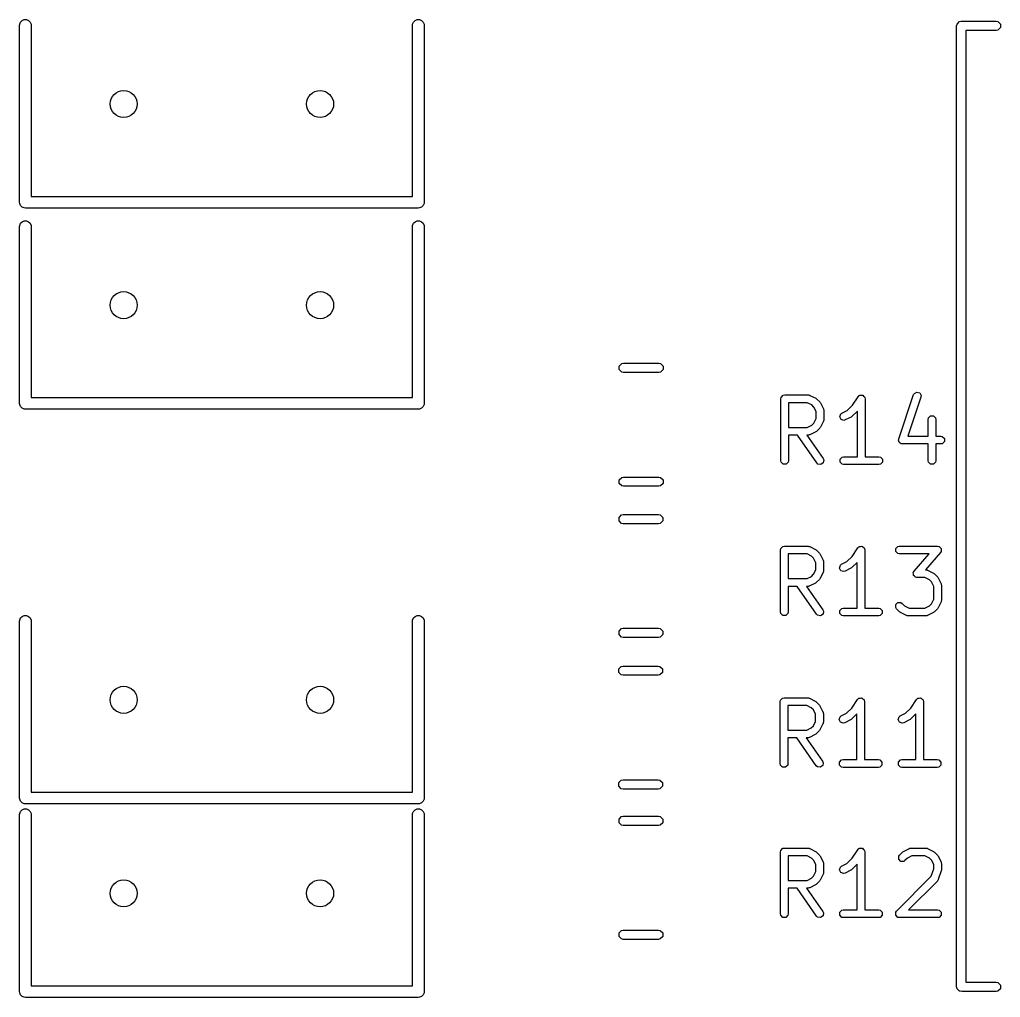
# Model space of a CAD drawing. Header units: inches. Extents: x -1.62 to 1.64, y 0 to 4.72.
# Drawn here: x -0.2543 to 0.2449, y 3.4904 to 3.9878 of the extents above; entities that cross this region are included whole.
import ezdxf

# ---------------------------------------------------------------- set-up
doc = ezdxf.new("R2010")
doc.units = ezdxf.units.IN
doc.header["$MEASUREMENT"] = 0
doc.layers.add('BLACK', color=250, linetype='CONTINUOUS')

msp = doc.modelspace()

# ---------------------------------------------------------------- linework, layer by layer
at = {"layer": 'BLACK', "linetype": 'CONTINUOUS'}
for p, q in [((-0.2543, 3.98488), (-0.25424, 3.98546)), ((-0.2543, 3.89488), (-0.2543, 3.98488)), ((-0.25424, 3.98546), (-0.2538, 3.98652)), ((-0.2538, 3.98652), (-0.25299, 3.98734)), ((-0.25299, 3.98734), (-0.25192, 3.98778)), ((-0.25192, 3.98778), (-0.25077, 3.98778)), ((-0.25077, 3.98778), (-0.2497, 3.98734)), ((-0.2497, 3.98734), (-0.24889, 3.98652)), ((-0.24889, 3.98652), (-0.24845, 3.98546)), ((-0.24845, 3.98546), (-0.24839, 3.98488)), ((-0.24839, 3.98488), (-0.24839, 3.89783)), ((-0.0543, 3.98488), (-0.05424, 3.98546)), ((-0.0543, 3.89783), (-0.0543, 3.98488)), ((-0.05424, 3.98546), (-0.0538, 3.98652)), ((-0.0538, 3.98652), (-0.05299, 3.98734)), ((-0.05299, 3.98734), (-0.05192, 3.98778)), ((-0.05192, 3.98778), (-0.05077, 3.98778)), ((-0.05077, 3.98778), (-0.0497, 3.98734)), ((-0.0497, 3.98734), (-0.04889, 3.98652)), ((-0.04889, 3.98652), (-0.04845, 3.98546)), ((-0.04845, 3.98546), (-0.04839, 3.98488)), ((-0.04839, 3.98488), (-0.04839, 3.89488)), ((0.22267, 3.98465), (0.22285, 3.98555)), ((0.22267, 3.49567), (0.22267, 3.98465)), ((0.22285, 3.98555), (0.22413, 3.98683)), ((0.22413, 3.98683), (0.22503, 3.98701)), ((0.22503, 3.98701), (0.24275, 3.98701)), ((0.24275, 3.98701), (0.24365, 3.98683)), ((0.24365, 3.98683), (0.24493, 3.98555)), ((0.24493, 3.98555), (0.24493, 3.98374)), ((0.24275, 3.98228), (0.22739, 3.98228)), ((0.22739, 3.98228), (0.22739, 3.49803)), ((0.24365, 3.98246), (0.24275, 3.98228)), ((0.24493, 3.98374), (0.24365, 3.98246)), ((-0.25424, 3.89431), (-0.2543, 3.89488)), ((-0.2538, 3.89324), (-0.25424, 3.89431)), ((-0.24839, 3.89783), (-0.0543, 3.89783)), ((-0.04845, 3.89431), (-0.04889, 3.89324)), ((-0.04839, 3.89488), (-0.04845, 3.89431)), ((-0.25299, 3.89243), (-0.2538, 3.89324)), ((-0.25192, 3.89199), (-0.25299, 3.89243)), ((-0.25135, 3.89193), (-0.25192, 3.89199)), ((-0.05135, 3.89193), (-0.25135, 3.89193)), ((-0.05077, 3.89199), (-0.05135, 3.89193)), ((-0.0497, 3.89243), (-0.05077, 3.89199)), ((-0.04889, 3.89324), (-0.0497, 3.89243)), ((-0.25424, 3.8831), (-0.2538, 3.88416)), ((-0.2538, 3.88416), (-0.25299, 3.88497)), ((-0.25299, 3.88497), (-0.25192, 3.88542)), ((-0.25192, 3.88542), (-0.25077, 3.88542)), ((-0.25077, 3.88542), (-0.2497, 3.88497)), ((-0.2497, 3.88497), (-0.24889, 3.88416)), ((-0.24889, 3.88416), (-0.24845, 3.8831)), ((-0.05424, 3.8831), (-0.0538, 3.88416)), ((-0.0538, 3.88416), (-0.05299, 3.88497)), ((-0.05299, 3.88497), (-0.05192, 3.88542)), ((-0.05192, 3.88542), (-0.05077, 3.88542)), ((-0.05077, 3.88542), (-0.0497, 3.88497)), ((-0.0497, 3.88497), (-0.04889, 3.88416)), ((-0.04889, 3.88416), (-0.04845, 3.8831)), ((-0.2543, 3.88252), (-0.25424, 3.8831)), ((-0.2543, 3.79252), (-0.2543, 3.88252)), ((-0.24845, 3.8831), (-0.24839, 3.88252)), ((-0.24839, 3.88252), (-0.24839, 3.79547)), ((-0.0543, 3.88252), (-0.05424, 3.8831)), ((-0.0543, 3.79547), (-0.0543, 3.88252)), ((-0.04845, 3.8831), (-0.04839, 3.88252)), ((-0.04839, 3.88252), (-0.04839, 3.79252)), ((0.05096, 3.81151), (0.05224, 3.81278)), ((0.05096, 3.8097), (0.05096, 3.81151)), ((0.05224, 3.80842), (0.05096, 3.8097)), ((0.05224, 3.81278), (0.05315, 3.81296)), ((0.05315, 3.81296), (0.07102, 3.81296)), ((0.07102, 3.81296), (0.07193, 3.81278)), ((0.07193, 3.81278), (0.07321, 3.81151)), ((0.07321, 3.8097), (0.07193, 3.80842)), ((0.07321, 3.81151), (0.07321, 3.8097)), ((0.05315, 3.80824), (0.05224, 3.80842)), ((0.07102, 3.80824), (0.05315, 3.80824)), ((0.07193, 3.80842), (0.07102, 3.80824)), ((-0.24839, 3.79547), (-0.0543, 3.79547)), ((0.13316, 3.79486), (0.13331, 3.79561)), ((0.13316, 3.76336), (0.13316, 3.79486)), ((0.13331, 3.79561), (0.13437, 3.79668)), ((0.13437, 3.79668), (0.13513, 3.79683)), ((0.13513, 3.79683), (0.14712, 3.79683)), ((0.14712, 3.79683), (0.14722, 3.79681)), ((0.14722, 3.79681), (0.14726, 3.79682)), ((0.14726, 3.79682), (0.14757, 3.79674)), ((0.14757, 3.79674), (0.14788, 3.79668)), ((0.14788, 3.79668), (0.14791, 3.79665)), ((0.14791, 3.79665), (0.148, 3.79662)), ((0.148, 3.79662), (0.151, 3.79512)), ((0.151, 3.79512), (0.15125, 3.79493)), ((0.15125, 3.79493), (0.15152, 3.79475)), ((0.15152, 3.79475), (0.15302, 3.79325)), ((0.16959, 3.79161), (0.17248, 3.79595)), ((0.17248, 3.79595), (0.17303, 3.79649)), ((0.17303, 3.79649), (0.17322, 3.79653)), ((0.17322, 3.79653), (0.17337, 3.79668)), ((0.17337, 3.79668), (0.17394, 3.79668)), ((0.17394, 3.79668), (0.1745, 3.79679)), ((0.1745, 3.79679), (0.17467, 3.79668)), ((0.17467, 3.79668), (0.17487, 3.79668)), ((0.17487, 3.79668), (0.17528, 3.79627)), ((0.17528, 3.79627), (0.17576, 3.79595)), ((0.17576, 3.79595), (0.1758, 3.79576)), ((0.1758, 3.79576), (0.17594, 3.79561)), ((0.17594, 3.79561), (0.17609, 3.79486)), ((0.17609, 3.79486), (0.17609, 3.76533)), ((0.19325, 3.77448), (0.20075, 3.79698)), ((0.20449, 3.79574), (0.19785, 3.77583)), ((0.20075, 3.79698), (0.20113, 3.79765)), ((0.20113, 3.79765), (0.20248, 3.79832)), ((0.20248, 3.79832), (0.20391, 3.79785)), ((0.20391, 3.79785), (0.20458, 3.7965)), ((0.20458, 3.7965), (0.20449, 3.79574)), ((-0.25424, 3.79194), (-0.2543, 3.79252)), ((-0.2538, 3.79088), (-0.25424, 3.79194)), ((-0.25299, 3.79006), (-0.2538, 3.79088)), ((-0.25192, 3.78962), (-0.25299, 3.79006)), ((-0.25135, 3.78957), (-0.25192, 3.78962)), ((-0.05135, 3.78957), (-0.25135, 3.78957)), ((-0.05077, 3.78962), (-0.05135, 3.78957)), ((-0.0497, 3.79006), (-0.05077, 3.78962)), ((-0.04889, 3.79088), (-0.0497, 3.79006)), ((-0.04845, 3.79194), (-0.04889, 3.79088)), ((-0.04839, 3.79252), (-0.04845, 3.79194)), ((0.14666, 3.79289), (0.13709, 3.79289)), ((0.13709, 3.79289), (0.13709, 3.78033)), ((0.14896, 3.79174), (0.14666, 3.79289)), ((0.15001, 3.79069), (0.14896, 3.79174)), ((0.15116, 3.78839), (0.15001, 3.79069)), ((0.15302, 3.79325), (0.15319, 3.79299)), ((0.15319, 3.79299), (0.15338, 3.79274)), ((0.15338, 3.79274), (0.15488, 3.78974)), ((0.15488, 3.78974), (0.15491, 3.78964)), ((0.15491, 3.78964), (0.15494, 3.78961)), ((0.15494, 3.78961), (0.155, 3.7893)), ((0.155, 3.7893), (0.15509, 3.789)), ((0.16696, 3.78898), (0.16959, 3.79161)), ((0.15001, 3.78253), (0.15116, 3.78482)), ((0.15116, 3.78482), (0.15116, 3.78839)), ((0.15509, 3.78422), (0.155, 3.78392)), ((0.15509, 3.789), (0.15507, 3.78896)), ((0.15507, 3.78896), (0.15509, 3.78886)), ((0.15509, 3.78436), (0.15507, 3.78426)), ((0.15507, 3.78426), (0.15509, 3.78422)), ((0.15509, 3.78886), (0.15509, 3.78436)), ((0.16316, 3.78572), (0.16364, 3.78715)), ((0.16383, 3.78437), (0.16316, 3.78572)), ((0.16364, 3.78715), (0.16424, 3.78762)), ((0.16526, 3.7839), (0.16383, 3.78437)), ((0.16424, 3.78762), (0.16696, 3.78898)), ((0.169, 3.7856), (0.166, 3.7841)), ((0.16925, 3.78579), (0.169, 3.7856)), ((0.16951, 3.78597), (0.16925, 3.78579)), ((0.17215, 3.78861), (0.16951, 3.78597)), ((0.17215, 3.76533), (0.17215, 3.78861)), ((0.20815, 3.78436), (0.2083, 3.78511)), ((0.20815, 3.77583), (0.20815, 3.78436)), ((0.2083, 3.78511), (0.20936, 3.78618)), ((0.20936, 3.78618), (0.21087, 3.78618)), ((0.21087, 3.78618), (0.21194, 3.78511)), ((0.21194, 3.78511), (0.21209, 3.78436)), ((0.21209, 3.78436), (0.21209, 3.77583)), ((0.13709, 3.78033), (0.14666, 3.78033)), ((0.14666, 3.78033), (0.14896, 3.78148)), ((0.14896, 3.78148), (0.15001, 3.78253)), ((0.15302, 3.77997), (0.15152, 3.77847)), ((0.15319, 3.78023), (0.15302, 3.77997)), ((0.15338, 3.78048), (0.15319, 3.78023)), ((0.15488, 3.78348), (0.15338, 3.78048)), ((0.15491, 3.78357), (0.15488, 3.78348)), ((0.15494, 3.78361), (0.15491, 3.78357)), ((0.155, 3.78392), (0.15494, 3.78361)), ((0.166, 3.7841), (0.16526, 3.7839)), ((0.1416, 3.77639), (0.13709, 3.77639)), ((0.13709, 3.77639), (0.13709, 3.76336)), ((0.15151, 3.76223), (0.1416, 3.77639)), ((0.14712, 3.77639), (0.14641, 3.77639)), ((0.14641, 3.77639), (0.15474, 3.76449)), ((0.14722, 3.77641), (0.14712, 3.77639)), ((0.14726, 3.7764), (0.14722, 3.77641)), ((0.14757, 3.77648), (0.14726, 3.7764)), ((0.14788, 3.77654), (0.14757, 3.77648)), ((0.14791, 3.77657), (0.14788, 3.77654)), ((0.148, 3.7766), (0.14791, 3.77657)), ((0.151, 3.7781), (0.148, 3.7766)), ((0.15125, 3.77829), (0.151, 3.7781)), ((0.15152, 3.77847), (0.15125, 3.77829)), ((0.19315, 3.77372), (0.19325, 3.77448)), ((0.19785, 3.77583), (0.20815, 3.77583)), ((0.21209, 3.77583), (0.21462, 3.77583)), ((0.21462, 3.77583), (0.21537, 3.77568)), ((0.21537, 3.77568), (0.21643, 3.77461)), ((0.21643, 3.77461), (0.21643, 3.77311)), ((0.1933, 3.77343), (0.19315, 3.77372)), ((0.1933, 3.77311), (0.1933, 3.77343)), ((0.19362, 3.77278), (0.1933, 3.77311)), ((0.19383, 3.77237), (0.19362, 3.77278)), ((0.19414, 3.77227), (0.19383, 3.77237)), ((0.19437, 3.77204), (0.19414, 3.77227)), ((0.19512, 3.77189), (0.19437, 3.77204)), ((0.20815, 3.77189), (0.19512, 3.77189)), ((0.20815, 3.76336), (0.20815, 3.77189)), ((0.21462, 3.77189), (0.21209, 3.77189)), ((0.21209, 3.77189), (0.21209, 3.76336)), ((0.21537, 3.77204), (0.21462, 3.77189)), ((0.21643, 3.77311), (0.21537, 3.77204)), ((0.15474, 3.76449), (0.15505, 3.76379)), ((0.1633, 3.76412), (0.16437, 3.76518)), ((0.16437, 3.76518), (0.16512, 3.76533)), ((0.16512, 3.76533), (0.17215, 3.76533)), ((0.17609, 3.76533), (0.18312, 3.76533)), ((0.18312, 3.76533), (0.18387, 3.76518)), ((0.18387, 3.76518), (0.18494, 3.76412)), ((0.13331, 3.76261), (0.13316, 3.76336)), ((0.13437, 3.76154), (0.13331, 3.76261)), ((0.13588, 3.76154), (0.13437, 3.76154)), ((0.13694, 3.76261), (0.13588, 3.76154)), ((0.13709, 3.76336), (0.13694, 3.76261)), ((0.15207, 3.7617), (0.15151, 3.76223)), ((0.15355, 3.76144), (0.15207, 3.7617)), ((0.15478, 3.7623), (0.15355, 3.76144)), ((0.15505, 3.76379), (0.15478, 3.7623)), ((0.1633, 3.76261), (0.1633, 3.76412)), ((0.16437, 3.76154), (0.1633, 3.76261)), ((0.16512, 3.76139), (0.16437, 3.76154)), ((0.18312, 3.76139), (0.16512, 3.76139)), ((0.18387, 3.76154), (0.18312, 3.76139)), ((0.18494, 3.76261), (0.18387, 3.76154)), ((0.18494, 3.76412), (0.18494, 3.76261)), ((0.2083, 3.76261), (0.20815, 3.76336)), ((0.20936, 3.76154), (0.2083, 3.76261)), ((0.21087, 3.76154), (0.20936, 3.76154)), ((0.21194, 3.76261), (0.21087, 3.76154)), ((0.21209, 3.76336), (0.21194, 3.76261)), ((0.05096, 3.75363), (0.05224, 3.75491)), ((0.05224, 3.75491), (0.05315, 3.75509)), ((0.05315, 3.75509), (0.07102, 3.75509)), ((0.07102, 3.75509), (0.07193, 3.75491)), ((0.07193, 3.75491), (0.07321, 3.75363)), ((0.05096, 3.75182), (0.05096, 3.75363)), ((0.05224, 3.75055), (0.05096, 3.75182)), ((0.05315, 3.75037), (0.05224, 3.75055)), ((0.07102, 3.75037), (0.05315, 3.75037)), ((0.07193, 3.75055), (0.07102, 3.75037)), ((0.07321, 3.75182), (0.07193, 3.75055)), ((0.07321, 3.75363), (0.07321, 3.75182)), ((0.05082, 3.73457), (0.0521, 3.73584)), ((0.05082, 3.73276), (0.05082, 3.73457)), ((0.0521, 3.73584), (0.053, 3.73602)), ((0.053, 3.73602), (0.07088, 3.73602)), ((0.07088, 3.73602), (0.07179, 3.73584)), ((0.07179, 3.73584), (0.07306, 3.73457)), ((0.07306, 3.73457), (0.07306, 3.73276)), ((0.0521, 3.73148), (0.05082, 3.73276)), ((0.053, 3.7313), (0.0521, 3.73148)), ((0.07088, 3.7313), (0.053, 3.7313)), ((0.07179, 3.73148), (0.07088, 3.7313)), ((0.07306, 3.73276), (0.07179, 3.73148)), ((0.13316, 3.71867), (0.13423, 3.71974)), ((0.13423, 3.71974), (0.13498, 3.71989)), ((0.13498, 3.71989), (0.14698, 3.71989)), ((0.14698, 3.71989), (0.14708, 3.71987)), ((0.14708, 3.71987), (0.14712, 3.71988)), ((0.14712, 3.71988), (0.14743, 3.7198)), ((0.14743, 3.7198), (0.14773, 3.71974)), ((0.14773, 3.71974), (0.14777, 3.7197)), ((0.14777, 3.7197), (0.14786, 3.71968)), ((0.14786, 3.71968), (0.15086, 3.71818)), ((0.17234, 3.71901), (0.17288, 3.71955)), ((0.17288, 3.71955), (0.17308, 3.71959)), ((0.17308, 3.71959), (0.17322, 3.71974)), ((0.17322, 3.71974), (0.1738, 3.71974)), ((0.1738, 3.71974), (0.17436, 3.71985)), ((0.17436, 3.71985), (0.17453, 3.71974)), ((0.17453, 3.71974), (0.17473, 3.71974)), ((0.17473, 3.71974), (0.17514, 3.71933)), ((0.17514, 3.71933), (0.17561, 3.71901)), ((0.19166, 3.71867), (0.19272, 3.71974)), ((0.19272, 3.71974), (0.19348, 3.71989)), ((0.19348, 3.71989), (0.21297, 3.71989)), ((0.21297, 3.71989), (0.21352, 3.71978)), ((0.21352, 3.71978), (0.2136, 3.71978)), ((0.2136, 3.71978), (0.21364, 3.71975)), ((0.21364, 3.71975), (0.21373, 3.71974)), ((0.21373, 3.71974), (0.21422, 3.71925)), ((0.13301, 3.71792), (0.13316, 3.71867)), ((0.13301, 3.68642), (0.13301, 3.71792)), ((0.14652, 3.71595), (0.13695, 3.71595)), ((0.13695, 3.71595), (0.13695, 3.70339)), ((0.14882, 3.7148), (0.14652, 3.71595)), ((0.14986, 3.71375), (0.14882, 3.7148)), ((0.15086, 3.71818), (0.15111, 3.71798)), ((0.15111, 3.71798), (0.15137, 3.71781)), ((0.15137, 3.71781), (0.15287, 3.71631)), ((0.15287, 3.71631), (0.15305, 3.71605)), ((0.15305, 3.71605), (0.15324, 3.7158)), ((0.15324, 3.7158), (0.15474, 3.7128)), ((0.16681, 3.71204), (0.16945, 3.71467)), ((0.16945, 3.71467), (0.17234, 3.71901)), ((0.17561, 3.71901), (0.17565, 3.71881)), ((0.17565, 3.71881), (0.1758, 3.71867)), ((0.1758, 3.71867), (0.17595, 3.71792)), ((0.17595, 3.71792), (0.17595, 3.68839)), ((0.19166, 3.71716), (0.19166, 3.71867)), ((0.19272, 3.7161), (0.19166, 3.71716)), ((0.19348, 3.71595), (0.19272, 3.7161)), ((0.20864, 3.71595), (0.19348, 3.71595)), ((0.20099, 3.70722), (0.20864, 3.71595)), ((0.21445, 3.71662), (0.20681, 3.70789)), ((0.21422, 3.71925), (0.21474, 3.71879)), ((0.21473, 3.71711), (0.21445, 3.71662)), ((0.21479, 3.71716), (0.21473, 3.71711)), ((0.21474, 3.71879), (0.21474, 3.71872)), ((0.21474, 3.71872), (0.21479, 3.71867)), ((0.21479, 3.71867), (0.21479, 3.71798)), ((0.21479, 3.71798), (0.21484, 3.71729)), ((0.21484, 3.71729), (0.21479, 3.71721)), ((0.21479, 3.71721), (0.21479, 3.71716)), ((0.15101, 3.71145), (0.14986, 3.71375)), ((0.15101, 3.70788), (0.15101, 3.71145)), ((0.15474, 3.7128), (0.15477, 3.7127)), ((0.15477, 3.7127), (0.1548, 3.71267)), ((0.1548, 3.71267), (0.15486, 3.71236)), ((0.15486, 3.71236), (0.15494, 3.71206)), ((0.15494, 3.71206), (0.15493, 3.71202)), ((0.15493, 3.71202), (0.15495, 3.71192)), ((0.15495, 3.71192), (0.15495, 3.70742)), ((0.16302, 3.70878), (0.16349, 3.71021)), ((0.16349, 3.71021), (0.1641, 3.71068)), ((0.1641, 3.71068), (0.16681, 3.71204)), ((0.17201, 3.71167), (0.16937, 3.70903)), ((0.17201, 3.68839), (0.17201, 3.71167)), ((0.14652, 3.70339), (0.14882, 3.70454)), ((0.14882, 3.70454), (0.14986, 3.70559)), ((0.14986, 3.70559), (0.15101, 3.70788)), ((0.15474, 3.70654), (0.15324, 3.70354)), ((0.15477, 3.70663), (0.15474, 3.70654)), ((0.1548, 3.70667), (0.15477, 3.70663)), ((0.15486, 3.70698), (0.1548, 3.70667)), ((0.15494, 3.70728), (0.15486, 3.70698)), ((0.15495, 3.70742), (0.15493, 3.70732)), ((0.15493, 3.70732), (0.15494, 3.70728)), ((0.16369, 3.70743), (0.16302, 3.70878)), ((0.16512, 3.70696), (0.16369, 3.70743)), ((0.16586, 3.70716), (0.16512, 3.70696)), ((0.16886, 3.70866), (0.16586, 3.70716)), ((0.16911, 3.70885), (0.16886, 3.70866)), ((0.16937, 3.70903), (0.16911, 3.70885)), ((0.20061, 3.70655), (0.20066, 3.70663)), ((0.20066, 3.70586), (0.20061, 3.70655)), ((0.20066, 3.70667), (0.20071, 3.70673)), ((0.20066, 3.70663), (0.20066, 3.70667)), ((0.20066, 3.70517), (0.20066, 3.70586)), ((0.20071, 3.70512), (0.20066, 3.70517)), ((0.20071, 3.70673), (0.20099, 3.70722)), ((0.20071, 3.70505), (0.20071, 3.70512)), ((0.20123, 3.70459), (0.20071, 3.70505)), ((0.20172, 3.7041), (0.20123, 3.70459)), ((0.20681, 3.70789), (0.20697, 3.70789)), ((0.20697, 3.70789), (0.20707, 3.70787)), ((0.20707, 3.70787), (0.20711, 3.70788)), ((0.20711, 3.70788), (0.20742, 3.7078)), ((0.20742, 3.7078), (0.20773, 3.70774)), ((0.20773, 3.70774), (0.20776, 3.70771)), ((0.20776, 3.70771), (0.20785, 3.70768)), ((0.20785, 3.70768), (0.21085, 3.70618)), ((0.21085, 3.70618), (0.2111, 3.70599)), ((0.2111, 3.70599), (0.21137, 3.70581)), ((0.21137, 3.70581), (0.21287, 3.70431)), ((0.21287, 3.70431), (0.21304, 3.70405)), ((0.13695, 3.70339), (0.14652, 3.70339)), ((0.14146, 3.69945), (0.13695, 3.69945)), ((0.13695, 3.69945), (0.13695, 3.68642)), ((0.15137, 3.68529), (0.14146, 3.69945)), ((0.14698, 3.69945), (0.14626, 3.69945)), ((0.14626, 3.69945), (0.15459, 3.68755)), ((0.14708, 3.69947), (0.14698, 3.69945)), ((0.14712, 3.69946), (0.14708, 3.69947)), ((0.14743, 3.69954), (0.14712, 3.69946)), ((0.14773, 3.6996), (0.14743, 3.69954)), ((0.14777, 3.69963), (0.14773, 3.6996)), ((0.14786, 3.69966), (0.14777, 3.69963)), ((0.15086, 3.70116), (0.14786, 3.69966)), ((0.15111, 3.70135), (0.15086, 3.70116)), ((0.15137, 3.70153), (0.15111, 3.70135)), ((0.15287, 3.70303), (0.15137, 3.70153)), ((0.15305, 3.70329), (0.15287, 3.70303)), ((0.15324, 3.70354), (0.15305, 3.70329)), ((0.20181, 3.70408), (0.20172, 3.7041)), ((0.20184, 3.70405), (0.20181, 3.70408)), ((0.20193, 3.70406), (0.20184, 3.70405)), ((0.20247, 3.70395), (0.20193, 3.70406)), ((0.20651, 3.70395), (0.20247, 3.70395)), ((0.20881, 3.7028), (0.20651, 3.70395)), ((0.20986, 3.70175), (0.20881, 3.7028)), ((0.211, 3.69946), (0.20986, 3.70175)), ((0.211, 3.69289), (0.211, 3.69946)), ((0.21304, 3.70405), (0.21323, 3.7038)), ((0.21323, 3.7038), (0.21473, 3.7008)), ((0.21473, 3.7008), (0.21476, 3.70071)), ((0.21476, 3.70071), (0.21479, 3.70067)), ((0.21479, 3.70067), (0.21485, 3.70036)), ((0.21485, 3.70036), (0.21494, 3.70006)), ((0.21494, 3.70006), (0.21492, 3.70002)), ((0.21492, 3.70002), (0.21494, 3.69992)), ((0.21494, 3.69992), (0.21494, 3.69242)), ((0.19166, 3.69017), (0.19272, 3.69124)), ((0.19166, 3.68867), (0.19166, 3.69017)), ((0.19272, 3.69124), (0.19423, 3.69124)), ((0.19423, 3.69124), (0.19487, 3.69081)), ((0.19487, 3.69081), (0.19614, 3.68954)), ((0.19614, 3.68954), (0.19844, 3.68839)), ((0.20651, 3.68839), (0.20881, 3.68954)), ((0.20881, 3.68954), (0.20986, 3.69059)), ((0.20986, 3.69059), (0.211, 3.69289)), ((0.21473, 3.69154), (0.21323, 3.68854)), ((0.21476, 3.69164), (0.21473, 3.69154)), ((0.21479, 3.69167), (0.21476, 3.69164)), ((0.21485, 3.69198), (0.21479, 3.69167)), ((0.21494, 3.69228), (0.21485, 3.69198)), ((0.21494, 3.69242), (0.21492, 3.69232)), ((0.21492, 3.69232), (0.21494, 3.69228)), ((-0.25299, 3.68419), (-0.25192, 3.68463)), ((-0.25192, 3.68463), (-0.25077, 3.68463)), ((-0.25077, 3.68463), (-0.2497, 3.68419)), ((-0.05299, 3.68419), (-0.05192, 3.68463)), ((-0.05192, 3.68463), (-0.05077, 3.68463)), ((-0.05077, 3.68463), (-0.0497, 3.68419)), ((0.13316, 3.68567), (0.13301, 3.68642)), ((0.13423, 3.6846), (0.13316, 3.68567)), ((0.13574, 3.6846), (0.13423, 3.6846)), ((0.1368, 3.68567), (0.13574, 3.6846)), ((0.13695, 3.68642), (0.1368, 3.68567)), ((0.15192, 3.68476), (0.15137, 3.68529)), ((0.15341, 3.6845), (0.15192, 3.68476)), ((0.15464, 3.68536), (0.15341, 3.6845)), ((0.15459, 3.68755), (0.1549, 3.68685)), ((0.1549, 3.68685), (0.15464, 3.68536)), ((0.16316, 3.68717), (0.16423, 3.68824)), ((0.16316, 3.68567), (0.16316, 3.68717)), ((0.16423, 3.6846), (0.16316, 3.68567)), ((0.16423, 3.68824), (0.16498, 3.68839)), ((0.16498, 3.68445), (0.16423, 3.6846)), ((0.16498, 3.68839), (0.17201, 3.68839)), ((0.18298, 3.68445), (0.16498, 3.68445)), ((0.17595, 3.68839), (0.18298, 3.68839)), ((0.18298, 3.68839), (0.18373, 3.68824)), ((0.18373, 3.6846), (0.18298, 3.68445)), ((0.18373, 3.68824), (0.1848, 3.68717)), ((0.1848, 3.68567), (0.18373, 3.6846)), ((0.1848, 3.68717), (0.1848, 3.68567)), ((0.19208, 3.68803), (0.19166, 3.68867)), ((0.19358, 3.68653), (0.19208, 3.68803)), ((0.19385, 3.68635), (0.19358, 3.68653)), ((0.1941, 3.68616), (0.19385, 3.68635)), ((0.19709, 3.68466), (0.1941, 3.68616)), ((0.19719, 3.68463), (0.19709, 3.68466)), ((0.19722, 3.6846), (0.19719, 3.68463)), ((0.19753, 3.68454), (0.19722, 3.6846)), ((0.19784, 3.68446), (0.19753, 3.68454)), ((0.19788, 3.68447), (0.19784, 3.68446)), ((0.19798, 3.68445), (0.19788, 3.68447)), ((0.20697, 3.68445), (0.19798, 3.68445)), ((0.19844, 3.68839), (0.20651, 3.68839)), ((0.20707, 3.68447), (0.20697, 3.68445)), ((0.20711, 3.68446), (0.20707, 3.68447)), ((0.20742, 3.68454), (0.20711, 3.68446)), ((0.20773, 3.6846), (0.20742, 3.68454)), ((0.20776, 3.68463), (0.20773, 3.6846)), ((0.20785, 3.68466), (0.20776, 3.68463)), ((0.21085, 3.68616), (0.20785, 3.68466)), ((0.2111, 3.68635), (0.21085, 3.68616)), ((0.21137, 3.68653), (0.2111, 3.68635)), ((0.21287, 3.68803), (0.21137, 3.68653)), ((0.21304, 3.68829), (0.21287, 3.68803)), ((0.21323, 3.68854), (0.21304, 3.68829)), ((-0.2543, 3.68173), (-0.25424, 3.68231)), ((-0.2543, 3.59173), (-0.2543, 3.68173)), ((-0.25424, 3.68231), (-0.2538, 3.68337)), ((-0.2538, 3.68337), (-0.25299, 3.68419)), ((-0.2497, 3.68419), (-0.24889, 3.68337)), ((-0.24889, 3.68337), (-0.24845, 3.68231)), ((-0.24845, 3.68231), (-0.24839, 3.68173)), ((-0.24839, 3.68173), (-0.24839, 3.59469)), ((-0.0543, 3.68173), (-0.05424, 3.68231)), ((-0.0543, 3.59469), (-0.0543, 3.68173)), ((-0.05424, 3.68231), (-0.0538, 3.68337)), ((-0.0538, 3.68337), (-0.05299, 3.68419)), ((-0.0497, 3.68419), (-0.04889, 3.68337)), ((-0.04889, 3.68337), (-0.04845, 3.68231)), ((-0.04845, 3.68231), (-0.04839, 3.68173)), ((-0.04839, 3.68173), (-0.04839, 3.59173)), ((0.05082, 3.67669), (0.0521, 3.67797)), ((0.05082, 3.67488), (0.05082, 3.67669)), ((0.0521, 3.6736), (0.05082, 3.67488)), ((0.0521, 3.67797), (0.053, 3.67815)), ((0.053, 3.67815), (0.07088, 3.67815)), ((0.07088, 3.67815), (0.07179, 3.67797)), ((0.07179, 3.67797), (0.07306, 3.67669)), ((0.07306, 3.67488), (0.07179, 3.6736)), ((0.07306, 3.67669), (0.07306, 3.67488)), ((0.053, 3.67343), (0.0521, 3.6736)), ((0.07088, 3.67343), (0.053, 3.67343)), ((0.07179, 3.6736), (0.07088, 3.67343)), ((0.05068, 3.65747), (0.05196, 3.65874)), ((0.05068, 3.65566), (0.05068, 3.65747)), ((0.05196, 3.65438), (0.05068, 3.65566)), ((0.05196, 3.65874), (0.05286, 3.65892)), ((0.05286, 3.6542), (0.05196, 3.65438)), ((0.05286, 3.65892), (0.07074, 3.65892)), ((0.07074, 3.65892), (0.07164, 3.65874)), ((0.07164, 3.65438), (0.07074, 3.6542)), ((0.07164, 3.65874), (0.07292, 3.65747)), ((0.07292, 3.65566), (0.07164, 3.65438)), ((0.07292, 3.65747), (0.07292, 3.65566)), ((0.07074, 3.6542), (0.05286, 3.6542)), ((0.13287, 3.64082), (0.13302, 3.64157)), ((0.13287, 3.60932), (0.13287, 3.64082)), ((0.13302, 3.64157), (0.13409, 3.64264)), ((0.13409, 3.64264), (0.13484, 3.64279)), ((0.13484, 3.64279), (0.14684, 3.64279)), ((0.14684, 3.64279), (0.14694, 3.64277)), ((0.14694, 3.64277), (0.14698, 3.64278)), ((0.14698, 3.64278), (0.14728, 3.6427)), ((0.14728, 3.6427), (0.14759, 3.64264)), ((0.14759, 3.64264), (0.14762, 3.64261)), ((0.14762, 3.64261), (0.14772, 3.64258)), ((0.14772, 3.64258), (0.15072, 3.64108)), ((0.15072, 3.64108), (0.15097, 3.64089)), ((0.15097, 3.64089), (0.15123, 3.64071)), ((0.15123, 3.64071), (0.15273, 3.63921)), ((0.16931, 3.63757), (0.1722, 3.64191)), ((0.1722, 3.64191), (0.17274, 3.64245)), ((0.17274, 3.64245), (0.17294, 3.64249)), ((0.17294, 3.64249), (0.17308, 3.64264)), ((0.17308, 3.64264), (0.17366, 3.64264)), ((0.17366, 3.64264), (0.17422, 3.64275)), ((0.17422, 3.64275), (0.17439, 3.64264)), ((0.17439, 3.64264), (0.17459, 3.64264)), ((0.17459, 3.64264), (0.17499, 3.64223)), ((0.17499, 3.64223), (0.17547, 3.64191)), ((0.17547, 3.64191), (0.17551, 3.64172)), ((0.17551, 3.64172), (0.17565, 3.64157)), ((0.17565, 3.64157), (0.1758, 3.64082)), ((0.1758, 3.64082), (0.1758, 3.61129)), ((0.1993, 3.63757), (0.20219, 3.64191)), ((0.20219, 3.64191), (0.20274, 3.64245)), ((0.20274, 3.64245), (0.20293, 3.64249)), ((0.20293, 3.64249), (0.20308, 3.64264)), ((0.20308, 3.64264), (0.20365, 3.64264)), ((0.20365, 3.64264), (0.20421, 3.64275)), ((0.20421, 3.64275), (0.20438, 3.64264)), ((0.20438, 3.64264), (0.20458, 3.64264)), ((0.20458, 3.64264), (0.20499, 3.64223)), ((0.20499, 3.64223), (0.20547, 3.64191)), ((0.20547, 3.64191), (0.20551, 3.64172)), ((0.20551, 3.64172), (0.20565, 3.64157)), ((0.20565, 3.64157), (0.2058, 3.64082)), ((0.2058, 3.64082), (0.2058, 3.61129)), ((0.14637, 3.63885), (0.13681, 3.63885)), ((0.13681, 3.63885), (0.13681, 3.62629)), ((0.14867, 3.6377), (0.14637, 3.63885)), ((0.14972, 3.63665), (0.14867, 3.6377)), ((0.15087, 3.63435), (0.14972, 3.63665)), ((0.15273, 3.63921), (0.15291, 3.63895)), ((0.15291, 3.63895), (0.1531, 3.6387)), ((0.1531, 3.6387), (0.1546, 3.6357)), ((0.1546, 3.6357), (0.15462, 3.6356)), ((0.15462, 3.6356), (0.15466, 3.63557)), ((0.15466, 3.63557), (0.15472, 3.63526)), ((0.15472, 3.63526), (0.1548, 3.63496)), ((0.1548, 3.63496), (0.15479, 3.63492)), ((0.15479, 3.63492), (0.15481, 3.63482)), ((0.15481, 3.63482), (0.15481, 3.63032)), ((0.16396, 3.63358), (0.16667, 3.63494)), ((0.16667, 3.63494), (0.16931, 3.63757)), ((0.17187, 3.63457), (0.16923, 3.63193)), ((0.17187, 3.61129), (0.17187, 3.63457)), ((0.19395, 3.63358), (0.19667, 3.63494)), ((0.19667, 3.63494), (0.1993, 3.63757)), ((0.20186, 3.63457), (0.19922, 3.63193)), ((0.20186, 3.61129), (0.20186, 3.63457)), ((0.14972, 3.62849), (0.15087, 3.63078)), ((0.15087, 3.63078), (0.15087, 3.63435)), ((0.1546, 3.62944), (0.1531, 3.62644)), ((0.15462, 3.62953), (0.1546, 3.62944)), ((0.15466, 3.62957), (0.15462, 3.62953)), ((0.15472, 3.62988), (0.15466, 3.62957)), ((0.1548, 3.63018), (0.15472, 3.62988)), ((0.15481, 3.63032), (0.15479, 3.63022)), ((0.15479, 3.63022), (0.1548, 3.63018)), ((0.16287, 3.63168), (0.16335, 3.63311)), ((0.16355, 3.63033), (0.16287, 3.63168)), ((0.16335, 3.63311), (0.16396, 3.63358)), ((0.16498, 3.62986), (0.16355, 3.63033)), ((0.16572, 3.63006), (0.16498, 3.62986)), ((0.16872, 3.63156), (0.16572, 3.63006)), ((0.16897, 3.63175), (0.16872, 3.63156)), ((0.16923, 3.63193), (0.16897, 3.63175)), ((0.19287, 3.63168), (0.19335, 3.63311)), ((0.19354, 3.63033), (0.19287, 3.63168)), ((0.19335, 3.63311), (0.19395, 3.63358)), ((0.19497, 3.62986), (0.19354, 3.63033)), ((0.19571, 3.63006), (0.19497, 3.62986)), ((0.19871, 3.63156), (0.19571, 3.63006)), ((0.19896, 3.63175), (0.19871, 3.63156)), ((0.19922, 3.63193), (0.19896, 3.63175)), ((0.13681, 3.62629), (0.14637, 3.62629)), ((0.14637, 3.62629), (0.14867, 3.62744)), ((0.14867, 3.62744), (0.14972, 3.62849)), ((0.15123, 3.62443), (0.15097, 3.62425)), ((0.15273, 3.62593), (0.15123, 3.62443)), ((0.15291, 3.62619), (0.15273, 3.62593)), ((0.1531, 3.62644), (0.15291, 3.62619)), ((0.14131, 3.62235), (0.13681, 3.62235)), ((0.13681, 3.62235), (0.13681, 3.60932)), ((0.15123, 3.60819), (0.14131, 3.62235)), ((0.14684, 3.62235), (0.14612, 3.62235)), ((0.14612, 3.62235), (0.15445, 3.61045)), ((0.14694, 3.62237), (0.14684, 3.62235)), ((0.14698, 3.62236), (0.14694, 3.62237)), ((0.14728, 3.62244), (0.14698, 3.62236)), ((0.14759, 3.6225), (0.14728, 3.62244)), ((0.14762, 3.62253), (0.14759, 3.6225)), ((0.14772, 3.62256), (0.14762, 3.62253)), ((0.15072, 3.62406), (0.14772, 3.62256)), ((0.15097, 3.62425), (0.15072, 3.62406)), ((0.15445, 3.61045), (0.15476, 3.60975)), ((0.15476, 3.60975), (0.1545, 3.60826)), ((0.16302, 3.61008), (0.16408, 3.61114)), ((0.16302, 3.60857), (0.16302, 3.61008)), ((0.16408, 3.61114), (0.16484, 3.61129)), ((0.16484, 3.61129), (0.17187, 3.61129)), ((0.1758, 3.61129), (0.18283, 3.61129)), ((0.18283, 3.61129), (0.18359, 3.61114)), ((0.18359, 3.61114), (0.18465, 3.61008)), ((0.18465, 3.61008), (0.18465, 3.60857)), ((0.19301, 3.61008), (0.19408, 3.61114)), ((0.19301, 3.60857), (0.19301, 3.61008)), ((0.19408, 3.61114), (0.19483, 3.61129)), ((0.19483, 3.61129), (0.20186, 3.61129)), ((0.2058, 3.61129), (0.21283, 3.61129)), ((0.21283, 3.61129), (0.21358, 3.61114)), ((0.21358, 3.61114), (0.21465, 3.61008)), ((0.21465, 3.61008), (0.21465, 3.60857)), ((0.13302, 3.60857), (0.13287, 3.60932)), ((0.13409, 3.6075), (0.13302, 3.60857)), ((0.13559, 3.6075), (0.13409, 3.6075)), ((0.13666, 3.60857), (0.13559, 3.6075)), ((0.13681, 3.60932), (0.13666, 3.60857)), ((0.15178, 3.60766), (0.15123, 3.60819)), ((0.15326, 3.6074), (0.15178, 3.60766)), ((0.1545, 3.60826), (0.15326, 3.6074)), ((0.16408, 3.6075), (0.16302, 3.60857)), ((0.16484, 3.60735), (0.16408, 3.6075)), ((0.18283, 3.60735), (0.16484, 3.60735)), ((0.18359, 3.6075), (0.18283, 3.60735)), ((0.18465, 3.60857), (0.18359, 3.6075)), ((0.19408, 3.6075), (0.19301, 3.60857)), ((0.19483, 3.60735), (0.19408, 3.6075)), ((0.21283, 3.60735), (0.19483, 3.60735)), ((0.21358, 3.6075), (0.21283, 3.60735)), ((0.21465, 3.60857), (0.21358, 3.6075)), ((0.05068, 3.59959), (0.05196, 3.60087)), ((0.05068, 3.59778), (0.05068, 3.59959)), ((0.05196, 3.60087), (0.05286, 3.60105)), ((0.05286, 3.60105), (0.07074, 3.60105)), ((0.07074, 3.60105), (0.07164, 3.60087)), ((0.07164, 3.60087), (0.07292, 3.59959)), ((0.07292, 3.59959), (0.07292, 3.59778)), ((-0.24839, 3.59469), (-0.0543, 3.59469)), ((0.05196, 3.59651), (0.05068, 3.59778)), ((0.05286, 3.59633), (0.05196, 3.59651)), ((0.07074, 3.59633), (0.05286, 3.59633)), ((0.07164, 3.59651), (0.07074, 3.59633)), ((0.07292, 3.59778), (0.07164, 3.59651)), ((-0.25424, 3.59116), (-0.2543, 3.59173)), ((-0.2538, 3.59009), (-0.25424, 3.59116)), ((-0.25299, 3.58928), (-0.2538, 3.59009)), ((-0.04889, 3.59009), (-0.0497, 3.58928)), ((-0.04845, 3.59116), (-0.04889, 3.59009)), ((-0.04839, 3.59173), (-0.04845, 3.59116)), ((-0.25424, 3.58388), (-0.2538, 3.58495)), ((-0.2538, 3.58495), (-0.25299, 3.58576)), ((-0.25192, 3.58884), (-0.25299, 3.58928)), ((-0.25299, 3.58576), (-0.25192, 3.5862)), ((-0.25135, 3.58878), (-0.25192, 3.58884)), ((-0.25192, 3.5862), (-0.25077, 3.5862)), ((-0.05135, 3.58878), (-0.25135, 3.58878)), ((-0.25077, 3.5862), (-0.2497, 3.58576)), ((-0.2497, 3.58576), (-0.24889, 3.58495)), ((-0.24889, 3.58495), (-0.24845, 3.58388)), ((-0.05424, 3.58388), (-0.0538, 3.58495)), ((-0.0538, 3.58495), (-0.05299, 3.58576)), ((-0.05299, 3.58576), (-0.05192, 3.5862)), ((-0.05192, 3.5862), (-0.05077, 3.5862)), ((-0.05077, 3.58884), (-0.05135, 3.58878)), ((-0.0497, 3.58928), (-0.05077, 3.58884)), ((-0.05077, 3.5862), (-0.0497, 3.58576)), ((-0.0497, 3.58576), (-0.04889, 3.58495)), ((-0.04889, 3.58495), (-0.04845, 3.58388)), ((-0.2543, 3.58331), (-0.25424, 3.58388)), ((-0.2543, 3.49331), (-0.2543, 3.58331)), ((-0.24845, 3.58388), (-0.24839, 3.58331)), ((-0.24839, 3.58331), (-0.24839, 3.49626)), ((-0.0543, 3.58331), (-0.05424, 3.58388)), ((-0.0543, 3.49626), (-0.0543, 3.58331)), ((-0.04845, 3.58388), (-0.04839, 3.58331)), ((-0.04839, 3.58331), (-0.04839, 3.49331)), ((0.05082, 3.58102), (0.0521, 3.5823)), ((0.05082, 3.57921), (0.05082, 3.58102)), ((0.0521, 3.5823), (0.053, 3.58248)), ((0.053, 3.58248), (0.07088, 3.58248)), ((0.07088, 3.58248), (0.07179, 3.5823)), ((0.07179, 3.5823), (0.07306, 3.58102)), ((0.07306, 3.58102), (0.07306, 3.57921)), ((0.0521, 3.57794), (0.05082, 3.57921)), ((0.053, 3.57776), (0.0521, 3.57794)), ((0.07088, 3.57776), (0.053, 3.57776)), ((0.07179, 3.57794), (0.07088, 3.57776)), ((0.07306, 3.57921), (0.07179, 3.57794)), ((0.13301, 3.56437), (0.13316, 3.56513)), ((0.13316, 3.56513), (0.13423, 3.56619)), ((0.13423, 3.56619), (0.13498, 3.56634)), ((0.13498, 3.56634), (0.14698, 3.56634)), ((0.14698, 3.56634), (0.14708, 3.56632)), ((0.14708, 3.56632), (0.14712, 3.56634)), ((0.14712, 3.56634), (0.14743, 3.56625)), ((0.14743, 3.56625), (0.14773, 3.56619)), ((0.14773, 3.56619), (0.14777, 3.56616)), ((0.14777, 3.56616), (0.14786, 3.56613)), ((0.14786, 3.56613), (0.15086, 3.56464)), ((0.15086, 3.56464), (0.15111, 3.56444)), ((0.16945, 3.56113), (0.17234, 3.56547)), ((0.17234, 3.56547), (0.17288, 3.56601)), ((0.17288, 3.56601), (0.17308, 3.56605)), ((0.17308, 3.56605), (0.17322, 3.56619)), ((0.17322, 3.56619), (0.1738, 3.56619)), ((0.1738, 3.56619), (0.17436, 3.56631)), ((0.17436, 3.56631), (0.17453, 3.56619)), ((0.17453, 3.56619), (0.17473, 3.56619)), ((0.17473, 3.56619), (0.17514, 3.56579)), ((0.17514, 3.56579), (0.17561, 3.56547)), ((0.17561, 3.56547), (0.17565, 3.56527)), ((0.17565, 3.56527), (0.1758, 3.56513)), ((0.1758, 3.56513), (0.17595, 3.56437)), ((0.19535, 3.56444), (0.1956, 3.56464)), ((0.1956, 3.56464), (0.19859, 3.56613)), ((0.19859, 3.56613), (0.19869, 3.56616)), ((0.19869, 3.56616), (0.19872, 3.56619)), ((0.19872, 3.56619), (0.19903, 3.56625)), ((0.19903, 3.56625), (0.19934, 3.56634)), ((0.19934, 3.56634), (0.19938, 3.56632)), ((0.19938, 3.56632), (0.19948, 3.56634)), ((0.19948, 3.56634), (0.20697, 3.56634)), ((0.20697, 3.56634), (0.20707, 3.56632)), ((0.20707, 3.56632), (0.20711, 3.56634)), ((0.20711, 3.56634), (0.20742, 3.56625)), ((0.20742, 3.56625), (0.20773, 3.56619)), ((0.20773, 3.56619), (0.20776, 3.56616)), ((0.20776, 3.56616), (0.20785, 3.56613)), ((0.20785, 3.56613), (0.21085, 3.56464)), ((0.21085, 3.56464), (0.2111, 3.56444)), ((0.13301, 3.53288), (0.13301, 3.56437)), ((0.14652, 3.56241), (0.13695, 3.56241)), ((0.13695, 3.56241), (0.13695, 3.54984)), ((0.14882, 3.56126), (0.14652, 3.56241)), ((0.14986, 3.56021), (0.14882, 3.56126)), ((0.15101, 3.55791), (0.14986, 3.56021)), ((0.15111, 3.56444), (0.15137, 3.56427)), ((0.15137, 3.56427), (0.15287, 3.56277)), ((0.15287, 3.56277), (0.15305, 3.5625)), ((0.15305, 3.5625), (0.15324, 3.56225)), ((0.15324, 3.56225), (0.15474, 3.55926)), ((0.16681, 3.55849), (0.16945, 3.56113)), ((0.17595, 3.56437), (0.17595, 3.53485)), ((0.19316, 3.56213), (0.19358, 3.56277)), ((0.19316, 3.56062), (0.19316, 3.56213)), ((0.19422, 3.55956), (0.19316, 3.56062)), ((0.19358, 3.56277), (0.19508, 3.56427)), ((0.19573, 3.55956), (0.19422, 3.55956)), ((0.19508, 3.56427), (0.19535, 3.56444)), ((0.19637, 3.55998), (0.19573, 3.55956)), ((0.19764, 3.56126), (0.19637, 3.55998)), ((0.19994, 3.56241), (0.19764, 3.56126)), ((0.20651, 3.56241), (0.19994, 3.56241)), ((0.20881, 3.56126), (0.20651, 3.56241)), ((0.20986, 3.56021), (0.20881, 3.56126)), ((0.211, 3.55791), (0.20986, 3.56021)), ((0.2111, 3.56444), (0.21137, 3.56427)), ((0.21137, 3.56427), (0.21287, 3.56277)), ((0.21287, 3.56277), (0.21304, 3.5625)), ((0.21304, 3.5625), (0.21323, 3.56225)), ((0.21323, 3.56225), (0.21473, 3.55926)), ((0.15101, 3.55434), (0.15101, 3.55791)), ((0.15474, 3.55926), (0.15477, 3.55916)), ((0.15477, 3.55916), (0.1548, 3.55913)), ((0.1548, 3.55913), (0.15486, 3.55882)), ((0.15486, 3.55882), (0.15494, 3.55851)), ((0.15494, 3.55851), (0.15493, 3.55847)), ((0.15493, 3.55847), (0.15495, 3.55837)), ((0.15495, 3.55837), (0.15495, 3.55388)), ((0.16302, 3.55524), (0.16349, 3.55667)), ((0.16369, 3.55389), (0.16302, 3.55524)), ((0.16349, 3.55667), (0.1641, 3.55714)), ((0.1641, 3.55714), (0.16681, 3.55849)), ((0.16886, 3.55511), (0.16586, 3.55361)), ((0.16911, 3.55531), (0.16886, 3.55511)), ((0.16937, 3.55548), (0.16911, 3.55531)), ((0.17201, 3.55812), (0.16937, 3.55548)), ((0.17201, 3.53485), (0.17201, 3.55812)), ((0.20975, 3.55194), (0.211, 3.55569)), ((0.211, 3.55569), (0.211, 3.55791)), ((0.21484, 3.55475), (0.21334, 3.55025)), ((0.21473, 3.55926), (0.21476, 3.55916)), ((0.21476, 3.55916), (0.21479, 3.55913)), ((0.21479, 3.55913), (0.21485, 3.55882)), ((0.21488, 3.55507), (0.21484, 3.55475)), ((0.21485, 3.55882), (0.21494, 3.55851)), ((0.21494, 3.55538), (0.21488, 3.55507)), ((0.21494, 3.55851), (0.21492, 3.55847)), ((0.21492, 3.55847), (0.21494, 3.55837)), ((0.21494, 3.55837), (0.21494, 3.55538)), ((0.13695, 3.54984), (0.14652, 3.54984)), ((0.14652, 3.54984), (0.14882, 3.55099)), ((0.14882, 3.55099), (0.14986, 3.55204)), ((0.14986, 3.55204), (0.15101, 3.55434)), ((0.15305, 3.54975), (0.15287, 3.54948)), ((0.15324, 3.55), (0.15305, 3.54975)), ((0.15474, 3.553), (0.15324, 3.55)), ((0.15477, 3.55309), (0.15474, 3.553)), ((0.1548, 3.55312), (0.15477, 3.55309)), ((0.15486, 3.55343), (0.1548, 3.55312)), ((0.15494, 3.55374), (0.15486, 3.55343)), ((0.15495, 3.55388), (0.15493, 3.55378)), ((0.15493, 3.55378), (0.15494, 3.55374)), ((0.16512, 3.55341), (0.16369, 3.55389)), ((0.16586, 3.55361), (0.16512, 3.55341)), ((0.19208, 3.53427), (0.20975, 3.55194)), ((0.21292, 3.54957), (0.21287, 3.54948)), ((0.21296, 3.54959), (0.21292, 3.54957)), ((0.21312, 3.54986), (0.21296, 3.54959)), ((0.21329, 3.55012), (0.21312, 3.54986)), ((0.21334, 3.55025), (0.21329, 3.55017)), ((0.21329, 3.55017), (0.21329, 3.55012)), ((0.14146, 3.54591), (0.13695, 3.54591)), ((0.13695, 3.54591), (0.13695, 3.53288)), ((0.15137, 3.53175), (0.14146, 3.54591)), ((0.14698, 3.54591), (0.14626, 3.54591)), ((0.14626, 3.54591), (0.15459, 3.53401)), ((0.14708, 3.54593), (0.14698, 3.54591)), ((0.14712, 3.54591), (0.14708, 3.54593)), ((0.14743, 3.546), (0.14712, 3.54591)), ((0.14773, 3.54606), (0.14743, 3.546)), ((0.14777, 3.54609), (0.14773, 3.54606)), ((0.14786, 3.54612), (0.14777, 3.54609)), ((0.15086, 3.54762), (0.14786, 3.54612)), ((0.15111, 3.54781), (0.15086, 3.54762)), ((0.15137, 3.54798), (0.15111, 3.54781)), ((0.15287, 3.54948), (0.15137, 3.54798)), ((0.21287, 3.54948), (0.19823, 3.53485)), ((0.16316, 3.53363), (0.16423, 3.5347)), ((0.16423, 3.5347), (0.16498, 3.53485)), ((0.16498, 3.53485), (0.17201, 3.53485)), ((0.17595, 3.53485), (0.18298, 3.53485)), ((0.18298, 3.53485), (0.18373, 3.5347)), ((0.18373, 3.5347), (0.1848, 3.53363)), ((0.19823, 3.53485), (0.21297, 3.53485)), ((0.21297, 3.53485), (0.21373, 3.5347)), ((0.21373, 3.5347), (0.21479, 3.53363)), ((0.13316, 3.53212), (0.13301, 3.53288)), ((0.13423, 3.53106), (0.13316, 3.53212)), ((0.13574, 3.53106), (0.13423, 3.53106)), ((0.1368, 3.53212), (0.13574, 3.53106)), ((0.13695, 3.53288), (0.1368, 3.53212)), ((0.15192, 3.53122), (0.15137, 3.53175)), ((0.15341, 3.53096), (0.15192, 3.53122)), ((0.15464, 3.53182), (0.15341, 3.53096)), ((0.15459, 3.53401), (0.1549, 3.5333)), ((0.1549, 3.5333), (0.15464, 3.53182)), ((0.16316, 3.53212), (0.16316, 3.53363)), ((0.16423, 3.53106), (0.16316, 3.53212)), ((0.16498, 3.53091), (0.16423, 3.53106)), ((0.18298, 3.53091), (0.16498, 3.53091)), ((0.18373, 3.53106), (0.18298, 3.53091)), ((0.1848, 3.53212), (0.18373, 3.53106)), ((0.1848, 3.53363), (0.1848, 3.53212)), ((0.19166, 3.53363), (0.19208, 3.53427)), ((0.19166, 3.53212), (0.19166, 3.53363)), ((0.19272, 3.53106), (0.19166, 3.53212)), ((0.19348, 3.53091), (0.19272, 3.53106)), ((0.21297, 3.53091), (0.19348, 3.53091)), ((0.21373, 3.53106), (0.21297, 3.53091)), ((0.21479, 3.53212), (0.21373, 3.53106)), ((0.21479, 3.53363), (0.21479, 3.53212)), ((0.0521, 3.52443), (0.053, 3.52461)), ((0.053, 3.52461), (0.07088, 3.52461)), ((0.07088, 3.52461), (0.07179, 3.52443)), ((0.05082, 3.52315), (0.0521, 3.52443)), ((0.05082, 3.52134), (0.05082, 3.52315)), ((0.0521, 3.52006), (0.05082, 3.52134)), ((0.053, 3.51988), (0.0521, 3.52006)), ((0.07088, 3.51988), (0.053, 3.51988)), ((0.07179, 3.52006), (0.07088, 3.51988)), ((0.07179, 3.52443), (0.07306, 3.52315)), ((0.07306, 3.52134), (0.07179, 3.52006)), ((0.07306, 3.52315), (0.07306, 3.52134)), ((-0.24839, 3.49626), (-0.0543, 3.49626)), ((0.22285, 3.49477), (0.22267, 3.49567)), ((0.22413, 3.49349), (0.22285, 3.49477)), ((0.22739, 3.49803), (0.24275, 3.49803)), ((0.24275, 3.49803), (0.24365, 3.49785)), ((0.24365, 3.49785), (0.24493, 3.49657)), ((0.24493, 3.49477), (0.24365, 3.49349)), ((0.24493, 3.49657), (0.24493, 3.49477)), ((-0.25424, 3.49273), (-0.2543, 3.49331)), ((-0.2538, 3.49167), (-0.25424, 3.49273)), ((-0.25299, 3.49085), (-0.2538, 3.49167)), ((-0.25192, 3.49041), (-0.25299, 3.49085)), ((-0.25135, 3.49035), (-0.25192, 3.49041)), ((-0.05135, 3.49035), (-0.25135, 3.49035)), ((-0.05077, 3.49041), (-0.05135, 3.49035)), ((-0.0497, 3.49085), (-0.05077, 3.49041)), ((-0.04889, 3.49167), (-0.0497, 3.49085)), ((-0.04845, 3.49273), (-0.04889, 3.49167)), ((-0.04839, 3.49331), (-0.04845, 3.49273)), ((0.22452, 3.49349), (0.22413, 3.49349)), ((0.22543, 3.49331), (0.22452, 3.49349)), ((0.24275, 3.49331), (0.22543, 3.49331)), ((0.24365, 3.49349), (0.24275, 3.49331))]:
    msp.add_line(p, q, dxfattribs=at)
at = {"layer": 'BLACK'}
for centre in [(-0.20135, 3.94488), (-0.20135, 3.94488), (-0.10135, 3.94488), (-0.10135, 3.94488), (-0.20135, 3.84252), (-0.20135, 3.84252), (-0.10135, 3.84252), (-0.10135, 3.84252), (-0.20135, 3.64173), (-0.20135, 3.64173), (-0.10135, 3.64173), (-0.10135, 3.64173), (-0.20135, 3.54331), (-0.20135, 3.54331), (-0.10135, 3.54331), (-0.10135, 3.54331)]:
    msp.add_circle(centre, 0.00689, dxfattribs=at)

doc.saveas('drawing.dxf')
